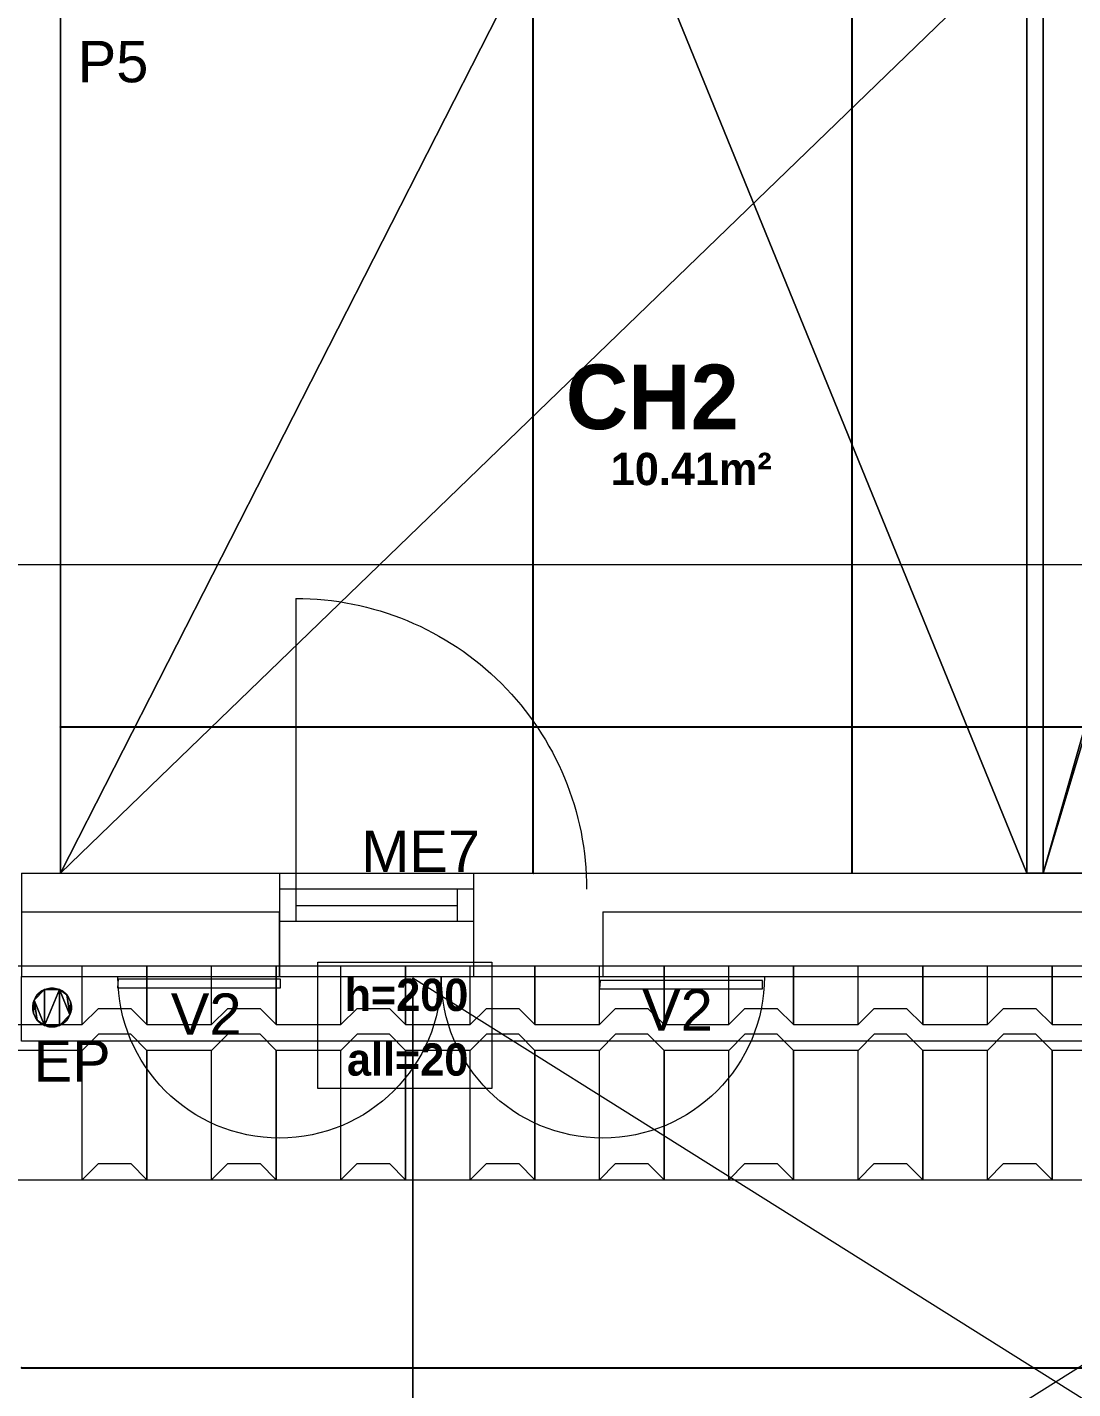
# Model space of a CAD drawing. Header units: metres. Extents: x -12536 to 12621, y -17191 to 9596.
# Drawn here: x -8529.3 to -8205.9, y -3486.9 to -3065.6 of the extents above; entities that cross this region are included whole.
import ezdxf
from ezdxf.enums import TextEntityAlignment as Align
from ezdxf.lldxf.tags import DXFTag

# ---------------------------------------------------------------- set-up
doc = ezdxf.new("R2010")
doc.units = ezdxf.units.M
doc.header["$MEASUREMENT"] = 0
doc.header["$PDMODE"] = 2
doc.header["$PDSIZE"] = 0.25
for name, color, linetype in [('Calque commun', 7, 'Continuous'), ('Cotations', 7, 'Continuous'), ('Textes', 7, 'Continuous')]:
    doc.layers.add(name, color=color, linetype=linetype)
doc.styles.add('Arial', font='arial.ttf', dxfattribs={"height": 0.128})
doc.styles.add('Century Gothic', font='GOTHICB.TTF', dxfattribs={"height": 0.4})
doc.styles.add('Century Gothic2', font='GOTHICB.TTF', dxfattribs={"height": 0.313})
doc.styles.add('Century Gothic6', font='GOTHIC.TTF', dxfattribs={"height": 0.18})
tags = doc.linetypes.add('DASHDOT2', pattern=[0.5, 0.25, -0.125, 0, -0.125]).pattern_tags.tags
tags[10:11] = [DXFTag(74, 4), DXFTag(75, 0), DXFTag(340, '0'), DXFTag(46, 1.0), DXFTag(50, 0.0), DXFTag(44, 0.0), DXFTag(45, 0.0)]
tags[8:9] = [DXFTag(74, 4), DXFTag(75, 0), DXFTag(340, '0'), DXFTag(46, 1.0), DXFTag(50, 0.0), DXFTag(44, 0.0), DXFTag(45, 0.0)]
tags[6:7] = [DXFTag(74, 4), DXFTag(75, 0), DXFTag(340, '0'), DXFTag(46, 1.0), DXFTag(50, 0.0), DXFTag(44, 0.0), DXFTag(45, 0.0)]
tags[4:5] = [DXFTag(74, 4), DXFTag(75, 0), DXFTag(340, '0'), DXFTag(46, 1.0), DXFTag(50, 0.0), DXFTag(44, 0.0), DXFTag(45, 0.0)]
tags = doc.linetypes.add('HIDDEN', pattern=[0.375, 0.25, -0.125]).pattern_tags.tags
tags[6:7] = [DXFTag(74, 4), DXFTag(75, 0), DXFTag(340, '0'), DXFTag(46, 1.0), DXFTag(50, 0.0), DXFTag(44, 0.0), DXFTag(45, 0.0)]
tags[4:5] = [DXFTag(74, 4), DXFTag(75, 0), DXFTag(340, '0'), DXFTag(46, 1.0), DXFTag(50, 0.0), DXFTag(44, 0.0), DXFTag(45, 0.0)]
tags = doc.linetypes.add('HIDDEN2', pattern=[0.1875, 0.125, -0.0625]).pattern_tags.tags
tags[6:7] = [DXFTag(74, 4), DXFTag(75, 0), DXFTag(340, '0'), DXFTag(46, 1.0), DXFTag(50, 0.0), DXFTag(44, 0.0), DXFTag(45, 0.0)]
tags[4:5] = [DXFTag(74, 4), DXFTag(75, 0), DXFTag(340, '0'), DXFTag(46, 1.0), DXFTag(50, 0.0), DXFTag(44, 0.0), DXFTag(45, 0.0)]
doc.dimstyles.new('DIM7', dxfattribs={"dimtxt": 0.18, "dimasz": 0.035, "dimexe": 0.05, "dimexo": 0, "dimgap": 0.05, "dimtad": 1, "dimzin": 1, "dimdsep": 46, "dimtxsty": 'Century Gothic6', "dimblk": 'ORIGIN', "dimcen": 0.09, "dimdle": 0.05, "dimadec": 0, "dimazin": 0, "dimtfac": 1, "dimtdec": 4, "dimtix": 1, "dimtofl": 0, "dimtmove": 0, "dimatfit": 3, "dimfxl": 0.05, "dimfxlon": 1, "dimfrac": 2, "dimtolj": 1, "dimtzin": 0, "dimarcsym": 2})

# ---------------------------------------------------------------- blocks, each defined once
blk = doc.blocks.new('Block31043')
at = {"layer": 'Calque commun', "color": 7, "linetype": 'Continuous', "lineweight": 5}
blk.add_line((7.934, -29.2906), (7.934, -22.1082), dxfattribs=at)
blk = doc.blocks.new('_ORIGIN')
at = {"color": 0, "linetype": 'ByBlock', "lineweight": -2}
blk.add_line((0, 0), (-1, 0), dxfattribs=at)
blk.add_circle((0, 0), 0.5, dxfattribs=at)
blk = doc.blocks.new('*D1366')
at = {"layer": 'Calque commun', "color": 0, "linetype": 'ByBlock', "lineweight": -2, "transparency": 16777216}
for p, q in [((-8215.03, -3282.12), (-8215.03, -3282.07)), ((-8215, -3282.12), (-7923.07, -3282.12)), ((-7923.03, -3282.12), (-7923.07, -3282.12)), ((-7923.03, -3282.12), (-7923.03, -3282.07))]:
    blk.add_line(p, q, dxfattribs=at)
at = {"layer": 'Calque commun', "color": 0, "linetype": 'Continuous', "lineweight": -2, "transparency": 16777216}
blk.add_line((-7923, -3282.12), (-7922.96, -3282.12), dxfattribs=at)
at = {"layer": 'Defpoints', "color": 0, "linetype": 'Continuous', "transparency": 16777216}
for p in [(-8215.03, -3282.12), (-7923.03, -3282.12), (-7923.03, -3282.12)]:
    blk.add_point(p, dxfattribs=at)
at = {"layer": 'Calque commun', "color": 0, "linetype": 'Continuous', "lineweight": -2, "transparency": 16777216, "xscale": 0.03500000014901161, "yscale": 0.03500000014901161, "zscale": 0.03500000014901161, "rotation": 180}
for p in [(-8215.03, -3282.12), (-7923.03, -3282.12)]:
    blk.add_blockref('_ORIGIN', p, dxfattribs=at)
at = {"layer": 'Calque commun', "color": 0, "linetype": 'Continuous', "lineweight": 5, "transparency": 16777216, "insert": (-8069.03, -3282.07), "char_height": 0.18, "attachment_point": 8, "line_spacing_factor": 0.773441, "style": 'Century Gothic6'}
blk.add_mtext('\\A1;292.00', dxfattribs=at)
blk = doc.blocks.new('*D1367')
at = {"layer": 'Calque commun', "color": 0, "linetype": 'ByBlock', "lineweight": -2, "transparency": 16777216}
for p, q in [((-8220.03, -3282.12), (-8220.03, -3282.07)), ((-8220, -3282.12), (-8215.07, -3282.12)), ((-8215.03, -3282.12), (-8215.07, -3282.12)), ((-8215.03, -3282.12), (-8215.03, -3282.07))]:
    blk.add_line(p, q, dxfattribs=at)
at = {"layer": 'Calque commun', "color": 0, "linetype": 'Continuous', "lineweight": -2, "transparency": 16777216}
blk.add_line((-8215, -3282.12), (-8214.96, -3282.12), dxfattribs=at)
at = {"layer": 'Defpoints', "color": 0, "linetype": 'Continuous', "transparency": 16777216}
for p in [(-8220.03, -3282.12), (-8215.03, -3282.12), (-8215.03, -3282.12)]:
    blk.add_point(p, dxfattribs=at)
at = {"layer": 'Calque commun', "color": 0, "linetype": 'Continuous', "lineweight": -2, "transparency": 16777216, "xscale": 0.03500000014901161, "yscale": 0.03500000014901161, "zscale": 0.03500000014901161, "rotation": 180}
for p in [(-8220.03, -3282.12), (-8215.03, -3282.12)]:
    blk.add_blockref('_ORIGIN', p, dxfattribs=at)
at = {"layer": 'Calque commun', "color": 0, "linetype": 'Continuous', "lineweight": 5, "transparency": 16777216, "insert": (-8217.53, -3282.07), "char_height": 0.18, "attachment_point": 8, "line_spacing_factor": 0.773441, "style": 'Century Gothic6'}
blk.add_mtext('\\A1;5.00', dxfattribs=at)
blk = doc.blocks.new('*D1368')
at = {"layer": 'Calque commun', "color": 0, "linetype": 'ByBlock', "lineweight": -2, "transparency": 16777216}
for p, q in [((-8519.03, -3282.12), (-8519.03, -3282.07)), ((-8519, -3282.12), (-8220.07, -3282.12)), ((-8220.03, -3282.12), (-8220.07, -3282.12)), ((-8220.03, -3282.12), (-8220.03, -3282.07))]:
    blk.add_line(p, q, dxfattribs=at)
at = {"layer": 'Calque commun', "color": 0, "linetype": 'Continuous', "lineweight": -2, "transparency": 16777216}
blk.add_line((-8220, -3282.12), (-8219.96, -3282.12), dxfattribs=at)
at = {"layer": 'Defpoints', "color": 0, "linetype": 'Continuous', "transparency": 16777216}
for p in [(-8519.03, -3282.12), (-8220.03, -3282.12), (-8220.03, -3282.12)]:
    blk.add_point(p, dxfattribs=at)
at = {"layer": 'Calque commun', "color": 0, "linetype": 'Continuous', "lineweight": -2, "transparency": 16777216, "xscale": 0.03500000014901161, "yscale": 0.03500000014901161, "zscale": 0.03500000014901161, "rotation": 180}
for p in [(-8519.03, -3282.12), (-8220.03, -3282.12)]:
    blk.add_blockref('_ORIGIN', p, dxfattribs=at)
at = {"layer": 'Calque commun', "color": 0, "linetype": 'Continuous', "lineweight": 5, "transparency": 16777216, "insert": (-8369.53, -3282.07), "char_height": 0.18, "attachment_point": 8, "line_spacing_factor": 0.773441, "style": 'Century Gothic6'}
blk.add_mtext('\\A1;299.00', dxfattribs=at)
blk = doc.blocks.new('*D1380')
at = {"layer": 'Calque commun', "color": 0, "linetype": 'ByBlock', "lineweight": -2, "transparency": 16777216}
for p, q in [((-8274.13, -2951.35), (-8274.18, -2951.35)), ((-8274.13, -2951.35), (-8274.13, -2951.38)), ((-8274.13, -3327.31), (-8274.13, -2951.38)), ((-8274.13, -3327.34), (-8274.18, -3327.34))]:
    blk.add_line(p, q, dxfattribs=at)
at = {"layer": 'Calque commun', "color": 0, "linetype": 'Continuous', "lineweight": -2, "transparency": 16777216}
blk.add_line((-8274.13, -2951.31), (-8274.13, -2951.28), dxfattribs=at)
at = {"layer": 'Defpoints', "color": 0, "linetype": 'Continuous', "transparency": 16777216}
for p in [(-8274.13, -2951.35), (-8274.13, -2951.35), (-8274.13, -3327.34)]:
    blk.add_point(p, dxfattribs=at)
at = {"layer": 'Calque commun', "color": 0, "linetype": 'Continuous', "lineweight": -2, "transparency": 16777216, "xscale": 0.03500000014901161, "yscale": 0.03500000014901161, "zscale": 0.03500000014901161, "rotation": 270}
for p in [(-8274.13, -2951.35), (-8274.13, -3327.34)]:
    blk.add_blockref('_ORIGIN', p, dxfattribs=at)
at = {"layer": 'Calque commun', "color": 0, "linetype": 'Continuous', "lineweight": 5, "transparency": 16777216, "insert": (-8274.18, -3139.35), "char_height": 0.18, "attachment_point": 8, "rotation": 90, "line_spacing_factor": 0.773441, "style": 'Century Gothic6'}
blk.add_mtext('\\A1;376.00', dxfattribs=at)
blk = doc.blocks.new('*D1385')
at = {"layer": 'Calque commun', "color": 0, "linetype": 'ByBlock', "lineweight": -2, "transparency": 16777216}
for p, q in [((-8372.7, -3001.35), (-8372.8, -3001.35)), ((-8372.75, -3001.35), (-8372.75, -3001.38)), ((-8372.75, -3327.31), (-8372.75, -3001.38)), ((-8372.8, -3327.34), (-8372.7, -3327.34))]:
    blk.add_line(p, q, dxfattribs=at)
at = {"layer": 'Calque commun', "color": 0, "linetype": 'Continuous', "lineweight": -2, "transparency": 16777216}
blk.add_line((-8372.75, -3001.31), (-8372.75, -3001.28), dxfattribs=at)
at = {"layer": 'Defpoints', "color": 0, "linetype": 'Continuous', "transparency": 16777216}
for p in [(-8372.75, -3001.35), (-8343.03, -3001.35), (-8509.03, -3327.34)]:
    blk.add_point(p, dxfattribs=at)
at = {"layer": 'Calque commun', "color": 0, "linetype": 'Continuous', "lineweight": -2, "transparency": 16777216, "xscale": 0.03500000014901161, "yscale": 0.03500000014901161, "zscale": 0.03500000014901161, "rotation": 270}
for p in [(-8372.75, -3001.35), (-8372.75, -3327.34)]:
    blk.add_blockref('_ORIGIN', p, dxfattribs=at)
at = {"layer": 'Calque commun', "color": 0, "linetype": 'Continuous', "lineweight": 5, "transparency": 16777216, "insert": (-8372.8, -3164.35), "char_height": 0.18, "attachment_point": 8, "rotation": 90, "line_spacing_factor": 0.773441, "style": 'Century Gothic6'}
blk.add_mtext('\\A1;326.00', dxfattribs=at)
blk = doc.blocks.new('*D1414')
at = {"layer": 'Calque commun', "color": 0, "linetype": 'ByBlock', "lineweight": -2, "transparency": 16777216}
for p, q in [((-8531.03, -3480.38), (-8531.03, -3480.48)), ((-8531, -3480.43), (-8451.28, -3480.43)), ((-8451.25, -3480.43), (-8451.28, -3480.43)), ((-8451.25, -3480.38), (-8451.25, -3480.48))]:
    blk.add_line(p, q, dxfattribs=at)
at = {"layer": 'Calque commun', "color": 0, "linetype": 'Continuous', "lineweight": -2, "transparency": 16777216}
blk.add_line((-8451.21, -3480.43), (-8451.18, -3480.43), dxfattribs=at)
at = {"layer": 'Defpoints', "color": 0, "linetype": 'Continuous', "transparency": 16777216}
for p in [(-8451.25, -3397.3), (-8531.03, -3417.3), (-8451.25, -3480.43)]:
    blk.add_point(p, dxfattribs=at)
at = {"layer": 'Calque commun', "color": 0, "linetype": 'Continuous', "lineweight": -2, "transparency": 16777216, "xscale": 0.03500000014901161, "yscale": 0.03500000014901161, "zscale": 0.03500000014901161, "rotation": 180}
for p in [(-8531.03, -3480.43), (-8451.25, -3480.43)]:
    blk.add_blockref('_ORIGIN', p, dxfattribs=at)
at = {"layer": 'Calque commun', "color": 0, "linetype": 'Continuous', "lineweight": 5, "transparency": 16777216, "insert": (-8491.14, -3480.38), "char_height": 0.18, "attachment_point": 8, "line_spacing_factor": 0.773441, "style": 'Century Gothic6'}
blk.add_mtext('\\A1;79.78', dxfattribs=at)
blk = doc.blocks.new('*D1415')
at = {"layer": 'Calque commun', "color": 0, "linetype": 'ByBlock', "lineweight": -2, "transparency": 16777216}
for p, q in [((-8451.25, -3480.38), (-8451.25, -3480.48)), ((-8451.21, -3480.43), (-8351.28, -3480.43)), ((-8351.25, -3480.43), (-8351.28, -3480.43)), ((-8351.25, -3480.38), (-8351.25, -3480.48))]:
    blk.add_line(p, q, dxfattribs=at)
at = {"layer": 'Calque commun', "color": 0, "linetype": 'Continuous', "lineweight": -2, "transparency": 16777216}
blk.add_line((-8351.21, -3480.43), (-8351.18, -3480.43), dxfattribs=at)
at = {"layer": 'Defpoints', "color": 0, "linetype": 'Continuous', "transparency": 16777216}
for p in [(-8451.25, -3397.3), (-8351.25, -3397.3), (-8351.25, -3480.43)]:
    blk.add_point(p, dxfattribs=at)
at = {"layer": 'Calque commun', "color": 0, "linetype": 'Continuous', "lineweight": -2, "transparency": 16777216, "xscale": 0.03500000014901161, "yscale": 0.03500000014901161, "zscale": 0.03500000014901161, "rotation": 180}
for p in [(-8451.25, -3480.43), (-8351.25, -3480.43)]:
    blk.add_blockref('_ORIGIN', p, dxfattribs=at)
at = {"layer": 'Calque commun', "color": 0, "linetype": 'Continuous', "lineweight": 5, "transparency": 16777216, "insert": (-8401.25, -3480.38), "char_height": 0.18, "attachment_point": 8, "line_spacing_factor": 0.773441, "style": 'Century Gothic6'}
blk.add_mtext('\\A1;100.00', dxfattribs=at)
blk = doc.blocks.new('*D1416')
at = {"layer": 'Calque commun', "color": 0, "linetype": 'ByBlock', "lineweight": -2, "transparency": 16777216}
for p, q in [((-8351.25, -3480.38), (-8351.25, -3480.48)), ((-8351.21, -3480.43), (-8071.07, -3480.43)), ((-8071.03, -3480.43), (-8071.07, -3480.43)), ((-8071.03, -3480.38), (-8071.03, -3480.48))]:
    blk.add_line(p, q, dxfattribs=at)
at = {"layer": 'Calque commun', "color": 0, "linetype": 'Continuous', "lineweight": -2, "transparency": 16777216}
blk.add_line((-8071, -3480.43), (-8070.96, -3480.43), dxfattribs=at)
at = {"layer": 'Defpoints', "color": 0, "linetype": 'Continuous', "transparency": 16777216}
for p in [(-8351.25, -3397.3), (-8071.03, -3397.3), (-8071.03, -3480.43)]:
    blk.add_point(p, dxfattribs=at)
at = {"layer": 'Calque commun', "color": 0, "linetype": 'Continuous', "lineweight": -2, "transparency": 16777216, "xscale": 0.03500000014901161, "yscale": 0.03500000014901161, "zscale": 0.03500000014901161, "rotation": 180}
for p in [(-8351.25, -3480.43), (-8071.03, -3480.43)]:
    blk.add_blockref('_ORIGIN', p, dxfattribs=at)
at = {"layer": 'Calque commun', "color": 0, "linetype": 'Continuous', "lineweight": 5, "transparency": 16777216, "insert": (-8211.14, -3480.38), "char_height": 0.18, "attachment_point": 8, "line_spacing_factor": 0.773441, "style": 'Century Gothic6'}
blk.add_mtext('\\A1;280.22', dxfattribs=at)
blk = doc.blocks.new('Block36342')
at = {"layer": 'Calque commun', "color": 7, "linetype": 'Continuous', "lineweight": 5}
for p, q in [((7.814, -29.2906), (7.814, -29.6106)), ((7.814, -29.2906), (8.6118, -29.2906)), ((9.6118, -29.2906), (12.414, -29.2906)), ((13.414, -29.2906), (13.894, -29.2906)), ((7.814, -29.4107), (8.6118, -29.4107)), ((9.6118, -29.4107), (12.414, -29.4107)), ((13.414, -29.4107), (14.014, -29.4107))]:
    blk.add_line(p, q, dxfattribs=at)
at = {"layer": 'Calque commun', "color": 7, "linetype": 'Continuous', "lineweight": 20}
for p, q in [((7.814, -29.6106), (8.6118, -29.6106)), ((9.6118, -29.6106), (12.414, -29.6106)), ((13.414, -29.6106), (14.214, -29.6106))]:
    blk.add_line(p, q, dxfattribs=at)
blk = doc.blocks.new('@PRES_1_$$_1-47')
at = {"layer": 'Calque commun', "color": 5, "linetype": 'Continuous', "lineweight": 5}
for p, q in [((0, 0.32), (0.6, 0.32)), ((0.6, 0.15), (0, 0.15)), ((0.05, 0.05), (0.05, 0.15)), ((0.55, 0.15), (0.55, 0.05)), ((0.05, 0.1), (0.55, 0.1)), ((0.6, 0.05), (0, 0.05)), ((0, 0), (0.6, 0))]:
    blk.add_line(p, q, dxfattribs=at)
blk = doc.blocks.new('@PRES_1_$$_1-48')
at = {"layer": 'Calque commun', "color": 7, "linetype": 'Continuous', "lineweight": 5}
blk.add_line((0, 0), (0, 0.32), dxfattribs=at)
blk = doc.blocks.new('@PRES_1_$$_1-49')
at = {"layer": 'Calque commun', "color": 7, "linetype": 'Continuous', "lineweight": 5}
blk.add_line((0, 0), (0, 0.32), dxfattribs=at)
blk = doc.blocks.new('INTER_2D_COMB17')
at = {"layer": 'Calque commun', "color": 0, "linetype": 'ByBlock', "lineweight": -2}
for name in ['@PRES_1_$$_1-47', '@PRES_1_$$_1-48']:
    blk.add_blockref(name, (0, 0), dxfattribs=at)
at = {"layer": 'Calque commun', "color": 0, "linetype": 'ByBlock', "lineweight": -2, "extrusion": (0, 0, -1), "xscale": -1, "yscale": -1, "zscale": -1, "rotation": 180}
blk.add_blockref('@PRES_1_$$_1-49', (-0.6, 0), dxfattribs=at)
blk = doc.blocks.new('PLACED_COMB17')
at = {"layer": 'Calque commun', "color": 0, "linetype": 'ByBlock', "lineweight": -2}
blk.add_blockref('INTER_2D_COMB17', (0, 0), dxfattribs=at)
blk = doc.blocks.new('pattern5')
at = {"layer": 'Calque commun', "color": 1, "linetype": 'Continuous', "lineweight": 5}
for p, q in [((8.0016, -29.7595), (8.0016, -29.5782)), ((8.2016, -29.7595), (8.2016, -29.5782)), ((8.2016, -29.5782), (8.2016, -29.7595)), ((8.4016, -29.7595), (8.4016, -29.5782)), ((8.6016, -29.7595), (8.6016, -29.5782)), ((8.6016, -29.5782), (8.6016, -29.7595)), ((8.8016, -29.7595), (8.8016, -29.5782)), ((9.0016, -29.7595), (9.0016, -29.5782)), ((9.0016, -29.5782), (9.0016, -29.7595)), ((9.2016, -29.7595), (9.2016, -29.5782)), ((9.4016, -29.7595), (9.4016, -29.5782)), ((9.4016, -29.5782), (9.4016, -29.7595)), ((9.6016, -29.7595), (9.6016, -29.5782)), ((9.8016, -29.7595), (9.8016, -29.5782)), ((9.8016, -29.5782), (9.8016, -29.7595)), ((10.0016, -29.7595), (10.0016, -29.5782)), ((10.2016, -29.7595), (10.2016, -29.5782)), ((10.2016, -29.5782), (10.2016, -29.7595)), ((10.4016, -29.7595), (10.4016, -29.5782)), ((10.6016, -29.7595), (10.6016, -29.5782)), ((10.6016, -29.5782), (10.6016, -29.7595)), ((10.8016, -29.7595), (10.8016, -29.5782)), ((11.0016, -29.7595), (11.0016, -29.5782)), ((11.0016, -29.5782), (11.0016, -29.7595)), ((8.0016, -29.7595), (8.0516, -29.7095)), ((8.0516, -29.7095), (8.1516, -29.7095)), ((8.1516, -29.7095), (8.2016, -29.7595)), ((8.4016, -29.7595), (8.4516, -29.7095)), ((8.4516, -29.7095), (8.5516, -29.7095)), ((8.5516, -29.7095), (8.6016, -29.7595)), ((8.8016, -29.7595), (8.8516, -29.7095)), ((8.8516, -29.7095), (8.9516, -29.7095)), ((8.9516, -29.7095), (9.0016, -29.7595)), ((9.2016, -29.7595), (9.2516, -29.7095)), ((9.2516, -29.7095), (9.3516, -29.7095)), ((9.3516, -29.7095), (9.4016, -29.7595)), ((9.6016, -29.7595), (9.6516, -29.7095)), ((9.6516, -29.7095), (9.7516, -29.7095)), ((9.7516, -29.7095), (9.8016, -29.7595)), ((10.0016, -29.7595), (10.0516, -29.7095)), ((10.0516, -29.7095), (10.1516, -29.7095)), ((10.1516, -29.7095), (10.2016, -29.7595)), ((10.4016, -29.7595), (10.4516, -29.7095)), ((10.4516, -29.7095), (10.5516, -29.7095)), ((10.5516, -29.7095), (10.6016, -29.7595)), ((10.8016, -29.7595), (10.8516, -29.7095)), ((10.8516, -29.7095), (10.9516, -29.7095)), ((10.9516, -29.7095), (11.0016, -29.7595)), ((7.8016, -29.7595), (8.0016, -29.7595)), ((8.2016, -29.7595), (8.4016, -29.7595)), ((8.6016, -29.7595), (8.8016, -29.7595)), ((9.0016, -29.7595), (9.2016, -29.7595)), ((9.4016, -29.7595), (9.6016, -29.7595)), ((9.8016, -29.7595), (10.0016, -29.7595)), ((10.2016, -29.7595), (10.4016, -29.7595)), ((10.6016, -29.7595), (10.8016, -29.7595)), ((11.0016, -29.7595), (11.2016, -29.7595)), ((8.0516, -29.7895), (8.0016, -29.8395)), ((8.1516, -29.7895), (8.0516, -29.7895)), ((8.2016, -29.8395), (8.1516, -29.7895)), ((8.4516, -29.7895), (8.4016, -29.8395)), ((8.5516, -29.7895), (8.4516, -29.7895)), ((8.6016, -29.8395), (8.5516, -29.7895)), ((8.8516, -29.7895), (8.8016, -29.8395)), ((8.9516, -29.7895), (8.8516, -29.7895)), ((9.0016, -29.8395), (8.9516, -29.7895)), ((9.2516, -29.7895), (9.2016, -29.8395)), ((9.3516, -29.7895), (9.2516, -29.7895)), ((9.4016, -29.8395), (9.3516, -29.7895)), ((9.6516, -29.7895), (9.6016, -29.8395)), ((9.7516, -29.7895), (9.6516, -29.7895)), ((9.8016, -29.8395), (9.7516, -29.7895)), ((10.0516, -29.7895), (10.0016, -29.8395)), ((10.1516, -29.7895), (10.0516, -29.7895)), ((10.2016, -29.8395), (10.1516, -29.7895)), ((10.4516, -29.7895), (10.4016, -29.8395)), ((10.5516, -29.7895), (10.4516, -29.7895)), ((10.6016, -29.8395), (10.5516, -29.7895)), ((10.8516, -29.7895), (10.8016, -29.8395)), ((10.9516, -29.7895), (10.8516, -29.7895)), ((11.0016, -29.8395), (10.9516, -29.7895)), ((8.0016, -29.8395), (7.8016, -29.8395)), ((8.0016, -30.2395), (8.0016, -29.8395)), ((8.2016, -30.2395), (8.2016, -29.8395)), ((8.4016, -29.8395), (8.2016, -29.8395)), ((8.2016, -29.8395), (8.2016, -30.2395)), ((8.4016, -30.2395), (8.4016, -29.8395)), ((8.6016, -30.2395), (8.6016, -29.8395)), ((8.8016, -29.8395), (8.6016, -29.8395)), ((8.6016, -29.8395), (8.6016, -30.2395)), ((8.8016, -30.2395), (8.8016, -29.8395)), ((9.0016, -30.2395), (9.0016, -29.8395)), ((9.2016, -29.8395), (9.0016, -29.8395)), ((9.0016, -29.8395), (9.0016, -30.2395)), ((9.2016, -30.2395), (9.2016, -29.8395)), ((9.4016, -30.2395), (9.4016, -29.8395)), ((9.6016, -29.8395), (9.4016, -29.8395)), ((9.4016, -29.8395), (9.4016, -30.2395)), ((9.6016, -30.2395), (9.6016, -29.8395)), ((9.8016, -30.2395), (9.8016, -29.8395)), ((10.0016, -29.8395), (9.8016, -29.8395)), ((9.8016, -29.8395), (9.8016, -30.2395)), ((10.0016, -30.2395), (10.0016, -29.8395)), ((10.2016, -30.2395), (10.2016, -29.8395)), ((10.4016, -29.8395), (10.2016, -29.8395)), ((10.2016, -29.8395), (10.2016, -30.2395)), ((10.4016, -30.2395), (10.4016, -29.8395)), ((10.6016, -30.2395), (10.6016, -29.8395)), ((10.8016, -29.8395), (10.6016, -29.8395)), ((10.6016, -29.8395), (10.6016, -30.2395)), ((10.8016, -30.2395), (10.8016, -29.8395)), ((11.0016, -30.2395), (11.0016, -29.8395)), ((11.2016, -29.8395), (11.0016, -29.8395)), ((11.0016, -29.8395), (11.0016, -30.2395)), ((8.0016, -30.2395), (8.0516, -30.1895)), ((8.0516, -30.1895), (8.1516, -30.1895)), ((8.1516, -30.1895), (8.2016, -30.2395)), ((8.4016, -30.2395), (8.4516, -30.1895)), ((8.4516, -30.1895), (8.5516, -30.1895)), ((8.5516, -30.1895), (8.6016, -30.2395)), ((8.8016, -30.2395), (8.8516, -30.1895)), ((8.8516, -30.1895), (8.9516, -30.1895)), ((8.9516, -30.1895), (9.0016, -30.2395)), ((9.2016, -30.2395), (9.2516, -30.1895)), ((9.2516, -30.1895), (9.3516, -30.1895)), ((9.3516, -30.1895), (9.4016, -30.2395)), ((9.6016, -30.2395), (9.6516, -30.1895)), ((9.6516, -30.1895), (9.7516, -30.1895)), ((9.7516, -30.1895), (9.8016, -30.2395)), ((10.0016, -30.2395), (10.0516, -30.1895)), ((10.0516, -30.1895), (10.1516, -30.1895)), ((10.1516, -30.1895), (10.2016, -30.2395)), ((10.4016, -30.2395), (10.4516, -30.1895)), ((10.4516, -30.1895), (10.5516, -30.1895)), ((10.5516, -30.1895), (10.6016, -30.2395)), ((10.8016, -30.2395), (10.8516, -30.1895)), ((10.8516, -30.1895), (10.9516, -30.1895)), ((10.9516, -30.1895), (11.0016, -30.2395)), ((7.8016, -30.2395), (8.0016, -30.2395)), ((8.2016, -30.2395), (8.4016, -30.2395)), ((8.6016, -30.2395), (8.8016, -30.2395)), ((9.0016, -30.2395), (9.2016, -30.2395)), ((9.4016, -30.2395), (9.6016, -30.2395)), ((9.8016, -30.2395), (10.0016, -30.2395)), ((10.2016, -30.2395), (10.4016, -30.2395)), ((10.6016, -30.2395), (10.8016, -30.2395)), ((11.0016, -30.2395), (11.2016, -30.2395))]:
    blk.add_line(p, q, dxfattribs=at)
at = {"layer": 'Calque commun', "color": 7, "linetype": 'Continuous', "lineweight": 5}
mesh = blk.add_polyface(dxfattribs=at)
corners = [(13.0012, -30.2395), (13.0012, -29.5782), (6.6016, -29.5782), (6.6016, -30.2395), (26.0012, -30.2395), (26.0012, -29.5782), (19.6012, -29.5782), (19.6012, -30.2395)]
mesh.append_faces([[corners[k] for k in face] for face in [(0, 1, 2, 3), (4, 5, 6, 7)]], dxfattribs={"color": 7})

msp = doc.modelspace()

# ---------------------------------------------------------------- linework, layer by layer
at = {"layer": 'Calque commun', "color": 15, "linetype": 'Continuous', "lineweight": 20}
for p, q in [((-8220.031, -2951.347), (-8220.034, -3327.344)), ((-8215.031, -2951.347), (-8215.034, -3327.344)), ((-8215.034, -3327.344), (-8220.034, -3327.344))]:
    msp.add_line(p, q, dxfattribs=at)
at = {"layer": 'Calque commun', "color": 7, "linetype": 'HIDDEN', "lineweight": 5}
msp.add_line((-8446.248, -3242.344), (-8446.248, -3332.344), dxfattribs=at)
at = {"layer": 'Calque commun', "color": 7, "linetype": 'Continuous', "lineweight": 20}
for p, q in [((-8451.248, -3359.345), (-8451.248, -3339.345)), ((-8351.248, -3339.345), (-8351.248, -3359.344))]:
    msp.add_line(p, q, dxfattribs=at)
at = {"layer": 'Calque commun', "color": 7, "linetype": 'Continuous', "lineweight": 5, "flags": 128}
for points in [[(-8446.248, -3242.344, -0.4142136), (-8356.248, -3332.344)], [(-8401.248, -3359.344, -1), (-8501.248, -3359.345)], [(-8301.248, -3359.345, -1), (-8401.248, -3359.345)]]:
    msp.add_lwpolyline(points, format="xyb", dxfattribs=at)
at = {"layer": 'Calque commun', "color": 12, "linetype": 'Continuous', "lineweight": 20}
msp.add_polyline3d([(-8351.248, -3339.345, 0), (-8351.248, -3339.345, 0), (-8071.033, -3339.345, 0), (-8071.033, -3359.344, 0)], dxfattribs=at)
at = {"layer": 'Cotations', "color": 1, "linetype": 'DASHDOT2', "lineweight": 20}
msp.add_line((-9271.05, -3231.862), (-6370.133, -3231.862), dxfattribs=at)
at = {"layer": 'Cotations', "color": 12, "linetype": 'HIDDEN', "lineweight": 5, "flags": 128}
msp.add_lwpolyline([(-8410.033, -3359.805), (-8410.033, -3609.805), (-8012.033, -3609.805), (-8012.033, -3359.805), (-8410.033, -3609.805), (-8410.033, -3359.805), (-8012.033, -3609.805)], dxfattribs=at)

# ---------------------------------------------------------------- block references
at = {"layer": 'Calque commun', "color": 0, "linetype": 'ByBlock', "lineweight": -2, "xscale": 100, "yscale": 100, "zscale": 100}
for name in ['Block31043', 'Block36342', 'pattern5']:
    msp.add_blockref(name, (-9312.433, -398.28), dxfattribs=at)
at = {"layer": 'Calque commun', "color": 0, "linetype": 'ByBlock', "lineweight": -2, "extrusion": (0, 0, -1), "xscale": -100, "yscale": -100, "zscale": -100}
msp.add_blockref('PLACED_COMB17', (8451.248, -3327.344), dxfattribs=at)

# ---------------------------------------------------------------- texts
at = {"layer": 'Calque commun', "color": 5, "linetype": 'ByBlock', "lineweight": -2, "insert": (-8392.845, -3360.027), "char_height": 10, "attachment_point": 3, "line_spacing_factor": 1.2, "style": 'Century Gothic2'}
msp.add_mtext('h=200\\Pall=20', dxfattribs=at)
at = {"layer": 'Textes', "color": 5, "linetype": 'ByBlock', "lineweight": -2, "style": 'Arial'}
for s, p in [('P5', (-8513.684, -3082.619)), ('ME7', (-8425.981, -3326.975)), ('V2', (-8339.087, -3376.142)), ('EP', (-8527.333, -3391.917))]:
    msp.add_text(s, height=12.8, dxfattribs=at).set_placement(p)
at = {"layer": 'Textes', "color": 5, "linetype": 'ByBlock', "lineweight": -2, "style": 'Century Gothic'}
msp.add_text('CH2', height=20, dxfattribs=at).set_placement((-8362.702, -3169.983), align=Align.TOP_LEFT)
at = {"layer": 'Textes', "color": 9, "linetype": 'ByBlock', "lineweight": -2, "style": 'Century Gothic2'}
msp.add_text('10.41m²', height=10, dxfattribs=at).set_placement((-8348.788, -3197.29), align=Align.TOP_LEFT)
at = {"layer": 'Textes', "color": 5, "linetype": 'ByBlock', "lineweight": -2, "style": 'Arial'}
msp.add_text('V2', height=12.8, dxfattribs=at).set_placement((-8463.009, -3377.396), align=Align.RIGHT)

# ---------------------------------------------------------------- dimensions: what is measured, and where the dimension line sits
at = {"layer": 'Calque commun', "color": 5, "linetype": 'Continuous', "lineweight": 5}
for p1, p2, distance, picture, middle in [((-8274.126, -3327.344), (-8274.126, -2951.347), 0, '*D1380', (-8274.271, -3139.345)), ((-8519.032, -3282.119), (-8220.034, -3282.119), 0, '*D1368', (-8369.533, -3281.975)), ((-8220.034, -3282.119), (-8215.033, -3282.119), 0, '*D1367', (-8217.533, -3281.975)), ((-8215.033, -3282.119), (-7923.034, -3282.119), 0, '*D1366', (-8069.034, -3281.975)), ((-8451.248, -3397.304), (-8351.247, -3397.304), -83.125, '*D1415', (-8401.248, -3480.284)), ((-8351.2474, -3397.3035), (-8071.032, -3397.3035), -83.1255, '*D1416', (-8211.1397, -3480.2845))]:
    dim = msp.add_aligned_dim(p1=p1, p2=p2, distance=distance, dimstyle='DIM7', dxfattribs=at)
    dim.commit()
    dim.dimension.update_dxf_attribs({"geometry": picture, "text_midpoint": middle})
dim = msp.add_linear_dim(base=(-8372.747, -3001.347), p1=(-8509.032, -3327.344), p2=(-8343.031, -3001.347), angle=90, dimstyle='DIM7', dxfattribs=at)
dim.commit()
dim.dimension.update_dxf_attribs({"geometry": '*D1385', "text_midpoint": (-8372.892, -3164.345)})
dim = msp.add_linear_dim(base=(-8451.2479, -3480.429), p1=(-8531.0326, -3417.3032), p2=(-8451.2479, -3397.3035), dimstyle='DIM7', dxfattribs=at)
dim.commit()
dim.dimension.update_dxf_attribs({"geometry": '*D1414', "text_midpoint": (-8491.1402, -3480.2845)})

# ---------------------------------------------------------------- meshes
at = {"layer": 'Calque commun', "color": 7, "linetype": 'Continuous', "lineweight": 5}
mesh = msp.add_polyface(dxfattribs=at)
corners = [(-6352.223, -1261.028), (-12352.223, -1261.028), (-12352.223, -5461.028), (-6352.223, -5461.028)]
mesh.append_faces([[corners[k] for k in face] for face in [(0, 1, 2, 3)]], dxfattribs={"color": 7})
at = {"layer": 'Calque commun', "color": 9, "linetype": 'Continuous', "lineweight": 5}
mesh = msp.add_polyface(dxfattribs=at)
corners = [(-8125.031, -2946.347), (-8519.032, -2491.345), (-8519.032, -3327.344), (-7923.035, -2491.345), (-8122.533, -2756.346), (-7923.034, -2756.346), (-7923.034, -3327.344), (-7923.035, -2946.347)]
mesh.append_faces([[corners[k] for k in face] for face in [(6, 0, 2)]], dxfattribs={"vtx0": -1, "vtx1": -1, "color": 9})
mesh.append_faces([[corners[k] for k in face] for face in [(0, 1, 2)]], dxfattribs={"vtx0": -1, "vtx2": -1, "color": 9})
mesh.append_faces([[corners[k] for k in face] for face in [(3, 1, 4), (0, 4, 1)]], dxfattribs={"vtx1": -1, "vtx2": -1, "color": 9})
mesh.append_faces([[corners[k] for k in face] for face in [(4, 5, 3), (6, 7, 0)]], dxfattribs={"vtx2": -1, "color": 9})
at = {"layer": 'Calque commun', "color": 9, "linetype": 'Continuous', "lineweight": 20}
mesh = msp.add_polyface(dxfattribs=at)
corners = [(-7923.034, -3327.344), (-8519.032, -2491.345), (-8519.032, -3327.344), (-7923.034, -2491.345), (-7917.034, -2491.345)]
mesh.append_faces([[corners[k] for k in face] for face in [(0, 1, 2)]], dxfattribs={"vtx0": -1, "color": 9})
mesh.append_faces([[corners[k] for k in face] for face in [(4, 1, 3)]], dxfattribs={"vtx1": -1, "color": 9})
mesh.append_faces([[corners[k] for k in face] for face in [(0, 3, 1)]], dxfattribs={"vtx1": -1, "vtx2": -1, "color": 9})
at = {"layer": 'Calque commun', "color": 9, "linetype": 'Continuous', "lineweight": 5}
mesh = msp.add_polyface(dxfattribs=at)
corners = [(-8220.031, -2951.347), (-8353.031, -3001.347), (-8220.034, -3327.344), (-8519.032, -3001.347), (-8519.032, -3327.344), (-8353.028, -2951.347)]
mesh.append_faces([[corners[k] for k in face] for face in [(0, 1, 2), (2, 1, 4)]], dxfattribs={"vtx0": -1, "vtx1": -1, "color": 9})
mesh.append_faces([[corners[k] for k in face] for face in [(1, 3, 4), (0, 5, 1)]], dxfattribs={"vtx2": -1, "color": 9})
mesh = msp.add_polyface(dxfattribs=at)
corners = [(-8215.034, -3327.344), (-8120.031, -3011.348), (-7923.034, -3327.344), (-7923.034, -3011.348), (-7923.034, -2951.347), (-8125.034, -3011.348), (-8120.031, -2951.347), (-8215.031, -2951.347), (-8125.031, -2951.347)]
mesh.append_faces([[corners[k] for k in face] for face in [(0, 1, 2), (3, 1, 4)]], dxfattribs={"vtx0": -1, "vtx1": -1, "color": 9})
mesh.append_faces([[corners[k] for k in face] for face in [(0, 5, 1)]], dxfattribs={"vtx0": -1, "vtx2": -1, "color": 9})
mesh.append_faces([[corners[k] for k in face] for face in [(8, 5, 7)]], dxfattribs={"vtx1": -1, "color": 9})
mesh.append_faces([[corners[k] for k in face] for face in [(0, 7, 5), (3, 2, 1)]], dxfattribs={"vtx1": -1, "vtx2": -1, "color": 9})
mesh.append_faces([[corners[k] for k in face] for face in [(1, 6, 4)]], dxfattribs={"vtx2": -1, "color": 9})
at = {"layer": 'Calque commun', "color": 11, "linetype": 'Continuous', "lineweight": 20}
mesh = msp.add_polyface(dxfattribs=at)
corners = [(-8439.428, -3354.946), (-8385.591, -3354.946), (-8385.591, -3394.017), (-8439.428, -3394.017)]
mesh.append_faces([[corners[k] for k in face] for face in [(0, 1, 2, 3)]], dxfattribs={"color": 11})
at = {"layer": 'Calque commun', "color": 16, "linetype": 'HIDDEN2', "lineweight": 5}
mesh = msp.add_polyface(dxfattribs=at)
corners = [(-7891.033, -3359.344), (-7891.033, -3379.344), (-8531.033, -3379.344), (-8531.033, -3359.344)]
mesh.append_faces([[corners[k] for k in face] for face in [(0, 1, 2, 3)]], dxfattribs={"color": 16})
at = {"layer": 'Calque commun', "color": 7, "linetype": 'Continuous', "lineweight": 5}
mesh = msp.add_polyface(dxfattribs=at)
corners = [(-8450.953, -3360.2), (-8501.192, -3360.2), (-8501.334, -3362.808), (-8450.953, -3362.808)]
mesh.append_faces([[corners[k] for k in face] for face in [(0, 1, 2, 3)]], dxfattribs={"color": 7})
mesh = msp.add_polyface(dxfattribs=at)
corners = [(-8301.847, -3360.606), (-8352.086, -3360.606), (-8352.228, -3363.214), (-8301.847, -3363.214)]
mesh.append_faces([[corners[k] for k in face] for face in [(0, 1, 2, 3)]], dxfattribs={"color": 7})
at = {"layer": 'Calque commun', "color": 11, "linetype": 'Continuous', "lineweight": 20}
mesh = msp.add_polyface(dxfattribs=at)
corners = [(-8515.643, -3369.418), (-8516.081, -3371.243), (-8515.79, -3370.348), (-8518.098, -3373.802), (-8517.728, -3373.51), (-8517.382, -3373.19), (-8519.328, -3363.404), (-8523.921, -3374.491), (-8519.328, -3374.491), (-8517.062, -3372.844), (-8518.489, -3374.063), (-8527.168, -3366.651), (-8527.606, -3368.477), (-8527.606, -3369.418), (-8525.151, -3373.802), (-8524.759, -3374.063), (-8526.187, -3372.844), (-8526.74, -3365.812), (-8526.187, -3365.051), (-8526.479, -3365.42), (-8522.095, -3362.966), (-8522.563, -3363.021), (-8523.479, -3363.241), (-8521.624, -3374.947), (-8521.154, -3374.929), (-8519.77, -3374.654), (-8518.9, -3374.293), (-8527.331, -3367.093), (-8527.459, -3367.547), (-8524.759, -3363.831), (-8525.151, -3364.093), (-8527.459, -3370.348), (-8527.551, -3369.886), (-8523.921, -3363.404), (-8524.348, -3363.601), (-8516.081, -3366.651), (-8516.278, -3366.223), (-8516.508, -3365.812), (-8517.062, -3365.051), (-8517.382, -3364.705), (-8518.098, -3364.093), (-8523.479, -3374.654), (-8523.025, -3374.782), (-8522.563, -3374.874), (-8516.508, -3372.082), (-8516.278, -3371.671), (-8522.095, -3374.929), (-8518.489, -3363.831), (-8518.9, -3363.601), (-8516.77, -3365.42), (-8515.698, -3369.886), (-8525.867, -3364.705), (-8515.643, -3368.477), (-8527.331, -3370.801), (-8519.77, -3363.241), (-8515.79, -3367.547), (-8515.918, -3367.093), (-8523.025, -3363.113), (-8521.624, -3362.947), (-8524.348, -3374.293), (-8515.698, -3368.009), (-8525.521, -3364.385), (-8520.686, -3363.021), (-8520.224, -3363.113), (-8520.686, -3374.874), (-8527.551, -3368.009), (-8527.168, -3371.243), (-8526.74, -3372.082), (-8521.154, -3362.966), (-8525.867, -3373.19), (-8526.479, -3372.474), (-8515.918, -3370.801), (-8520.224, -3374.782), (-8526.971, -3371.671), (-8527.625, -3368.947), (-8525.521, -3373.51), (-8526.971, -3366.223), (-8517.728, -3364.385), (-8516.77, -3372.474), (-8515.624, -3368.947)]
mesh.append_faces([[corners[k] for k in face] for face in [(17, 18, 19), (10, 8, 26), (31, 13, 32), (6, 47, 48), (0, 2, 50), (55, 52, 60), (62, 54, 63), (14, 69, 75)]], dxfattribs={"vtx0": -1, "color": 11})
mesh.append_faces([[corners[k] for k in face] for face in [(46, 41, 43), (9, 3, 5), (18, 30, 51), (64, 25, 24), (47, 38, 40), (23, 41, 46), (33, 54, 22), (66, 16, 53), (8, 7, 25)]], dxfattribs={"vtx0": -1, "vtx1": -1, "color": 11})
mesh.append_faces([[corners[k] for k in face] for face in [(0, 1, 2), (6, 7, 8), (9, 8, 10), (11, 12, 13), (17, 11, 18), (6, 8, 1), (11, 16, 7), (0, 52, 1), (16, 15, 7), (11, 53, 16), (11, 13, 53), (11, 28, 12), (9, 44, 1), (18, 33, 29), (56, 38, 1), (11, 7, 33), (6, 33, 7), (38, 35, 37), (66, 67, 16), (23, 25, 41), (56, 1, 52), (6, 1, 38), (9, 1, 8), (54, 58, 22), (11, 33, 18), (6, 38, 47)]], dxfattribs={"vtx0": -1, "vtx1": -1, "vtx2": -1, "color": 11})
mesh.append_faces([[corners[k] for k in face] for face in [(18, 29, 30), (22, 58, 20), (25, 7, 41), (54, 68, 58), (14, 16, 69), (9, 10, 3)]], dxfattribs={"vtx0": -1, "vtx2": -1, "color": 11})
mesh.append_faces([[corners[k] for k in face] for face in [(14, 15, 16), (20, 21, 22), (23, 24, 25), (38, 39, 40), (6, 54, 33), (55, 56, 52), (56, 35, 38), (31, 53, 13), (62, 68, 54)]], dxfattribs={"vtx1": -1, "vtx2": -1, "color": 11})
mesh.append_faces([[corners[k] for k in face] for face in [(3, 4, 5), (11, 27, 28), (33, 34, 29), (35, 36, 37), (41, 42, 43), (44, 45, 1), (37, 49, 38), (21, 57, 22), (15, 59, 7), (30, 61, 51), (28, 65, 12), (67, 70, 16), (1, 71, 2), (64, 72, 25), (66, 73, 67), (12, 74, 13), (17, 76, 11), (39, 77, 40), (9, 78, 44), (0, 79, 52)]], dxfattribs={"vtx2": -1, "color": 11})

doc.saveas('drawing.dxf')
